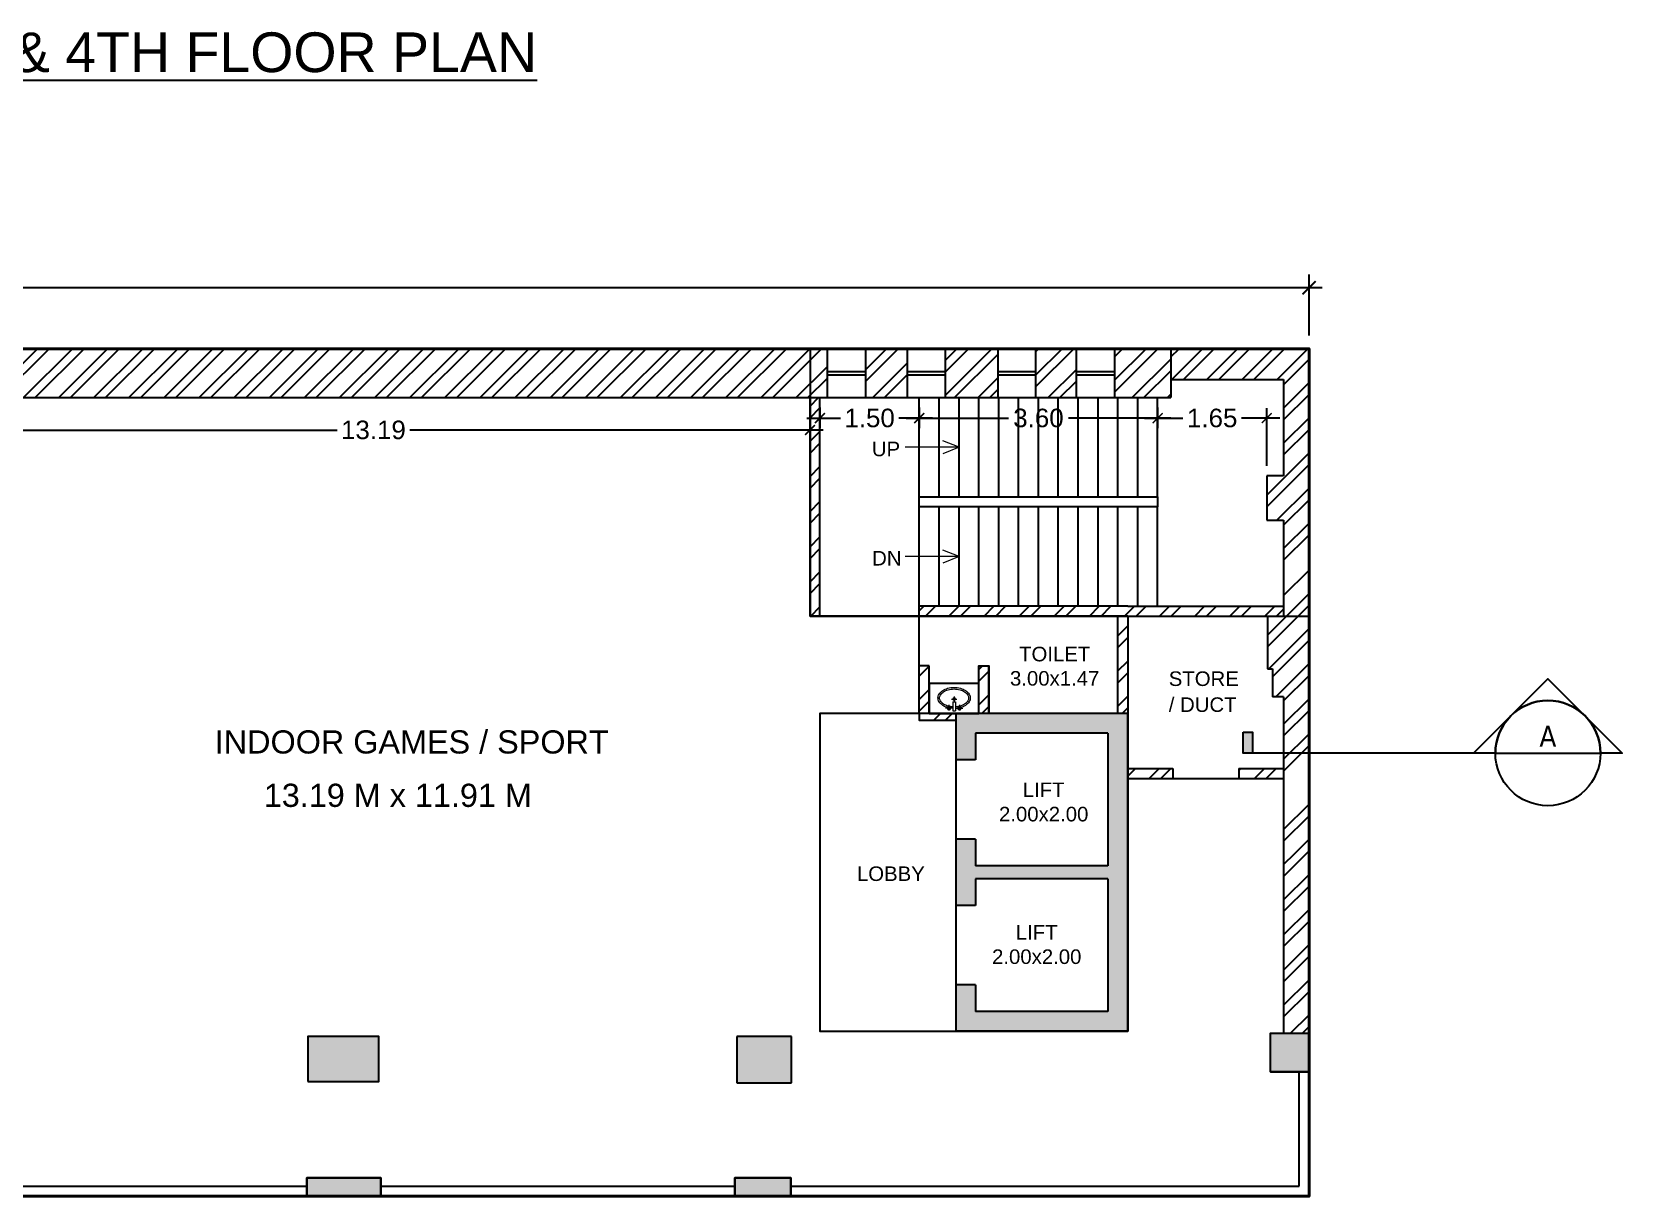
# Model space of a CAD drawing. Header units: millimetres. Extents: x -634016 to -633680, y -35980 to -35884.
# Drawn here: x -633935.61 to -633911.59, y -35936.52 to -35918.94 of the extents above; entities that cross this region are included whole.
import ezdxf
from ezdxf.enums import TextEntityAlignment as Align

# ---------------------------------------------------------------- set-up
doc = ezdxf.new("R2010")
doc.units = ezdxf.units.MM
doc.header["$LTSCALE"] = 200
doc.header["$MEASUREMENT"] = 0
doc.header["$PDMODE"] = 3
doc.layers.get('0').update_dxf_attribs({"linetype": 'CONTINUOUS'})
doc.layers.get('DEFPOINTS').update_dxf_attribs({"color": 11, "linetype": 'CONTINUOUS'})
for name, color, linetype in [('00 PRO', 3, 'CONTINUOUS'), ('A-730-Furniture', 8, 'CONTINUOUS'), ('COL', 253, 'CONTINUOUS'), ('FUR', 7, 'CONTINUOUS'), ('Section Line', 6, 'CONTINUOUS'), ('STAIR', 252, 'CONTINUOUS'), ('Wall', 7, 'CONTINUOUS'), ('WIN', 160, 'CONTINUOUS')]:
    doc.layers.add(name, color=color, linetype=linetype)
for name, color, linetype, lineweight in [('DIM', 11, 'CONTINUOUS', 25), ('Fixture', 8, 'CONTINUOUS', 15), ('LEGEND', 3, 'CONTINUOUS', 25), ('Text', 7, 'CONTINUOUS', 100)]:
    doc.layers.add(name, color=color, linetype=linetype, lineweight=lineweight)
doc.styles.add('Arial', font='arial.ttf')
doc.styles.add('style1', font='arial.ttf', dxfattribs={"height": 6})
doc.styles.add('Tahoma', font='tahoma.ttf')
doc.dimstyles.new('Copy of STANDARD', dxfattribs={"dimtxt": 0.4, "dimasz": 0.2, "dimexe": 0.2, "dimexo": 0.2, "dimgap": 0.09, "dimtad": 0, "dimzin": 0, "dimdsep": 46, "dimtxsty": 'Arial', "dimblk": 'ARCHTICK', "dimcen": 0.09, "dimdle": 0.2, "dimclrd": 253, "dimclre": 253, "dimclrt": 7, "dimadec": 0, "dimazin": 0, "dimtfac": 1, "dimtofl": 0, "dimtmove": 0, "dimatfit": 3, "dimldrblk": 'ARCHTICK', "dimfxl": 0.18, "dimtolj": 1, "dimtzin": 0, "dimarcsym": 0})
pattern_1 = [(45, (1369.75666, 15.4453), (-0.26516504294, 0.26516504294), []), (45, (1369.93344, 15.4453), (-0.26516504294, 0.26516504294), [])]

# ---------------------------------------------------------------- blocks, each defined once
blk = doc.blocks.new('*U3')
blk.add_hatch(color=256).paths.add_polyline_path([(-1.8125, 0.125), (-1.7566, 0.125), (-1.7566, 0), (-1.8125, 0)])
at = {"color": 1, "true_color": 0xff0000}
blk.add_line((-0.3125, 0), (-1.8125, 0), dxfattribs=at)
blk.add_line((-0.3125, 0), (0.3125, 0))
blk.add_lwpolyline([(-0.3125, 0), (-0.4419, 0), (0, 0.4419), (0.4419, 0), (0.3125, 0, 1)], format="xyb", close=True, dxfattribs=at)
blk.add_lwpolyline([(-1.8125, 0.125), (-1.7566, 0.125), (-1.7566, 0), (-1.8125, 0)], close=True, dxfattribs=at)
blk.add_circle((0, 0), 0.3125, dxfattribs=at)
at = {"style": 'Tahoma', "flags": 8}
blk.add_attdef('VIEWNUMBER', text='', height=0.125, dxfattribs=at).set_placement((0, 0), align=Align.BOTTOM_CENTER)
blk.add_attdef('SHEETNUMBER', text='', height=0.125, dxfattribs=at).set_placement((0, -0.0625), align=Align.TOP_CENTER)
blk = doc.blocks.new('_ArchTick')
at = {"color": 0, "linetype": 'ByBlock', "const_width": 0.15}
blk.add_lwpolyline([(-0.5, -0.5), (0.5, 0.5)], dxfattribs=at)
blk = doc.blocks.new('*D201')
at = {"layer": 'DEFPOINTS', "color": 0, "transparency": 16777216}
for p in [(-633958.23, -35922.804), (-633958.23, -35923.155), (-633916.317, -35923.726)]:
    blk.add_point(p, dxfattribs=at)
at = {"layer": 'DIM', "color": 253, "lineweight": -2, "transparency": 16777216}
for p, q in [((-633958.43, -35922.804), (-633938.008, -35922.804)), ((-633958.23, -35922.955), (-633958.23, -35922.604)), ((-633916.117, -35922.804), (-633936.539, -35922.804)), ((-633916.317, -35923.526), (-633916.317, -35922.604))]:
    blk.add_line(p, q, dxfattribs=at)
at = {"layer": 'DIM', "color": 253, "lineweight": -2, "transparency": 16777216, "xscale": 0.2, "yscale": 0.2, "zscale": 0.2, "rotation": 180}
blk.add_blockref('_ArchTick', (-633958.23, -35922.804), dxfattribs=at)
at = {"layer": 'DIM', "color": 253, "lineweight": -2, "transparency": 16777216, "xscale": 0.2, "yscale": 0.2, "zscale": 0.2}
blk.add_blockref('_ArchTick', (-633916.317, -35922.804), dxfattribs=at)
at = {"layer": 'DIM', "color": 7, "transparency": 16777216, "insert": (-633937.274, -35922.804), "char_height": 0.4, "attachment_point": 5, "style": 'Arial'}
blk.add_mtext('\\A1;41.91', dxfattribs=at)
blk = doc.blocks.new('*D211')
at = {"layer": 'DEFPOINTS', "color": 0, "transparency": 16777216}
for p in [(-633922.204, -35924.464), (-633918.604, -35924.464), (-633918.604, -35924.773)]:
    blk.add_point(p, dxfattribs=at)
at = {"layer": 'DIM', "color": 253, "lineweight": -2, "transparency": 16777216}
for p, q in [((-633922.204, -35924.614), (-633922.204, -35924.923)), ((-633918.604, -35924.614), (-633918.604, -35924.923)), ((-633922.404, -35924.773), (-633920.857, -35924.773)), ((-633918.404, -35924.773), (-633919.951, -35924.773))]:
    blk.add_line(p, q, dxfattribs=at)
at = {"layer": 'DIM', "color": 253, "lineweight": -2, "transparency": 16777216, "xscale": 0.15, "yscale": 0.15, "zscale": 0.15, "rotation": 180}
blk.add_blockref('_ArchTick', (-633922.204, -35924.773), dxfattribs=at)
at = {"layer": 'DIM', "color": 253, "lineweight": -2, "transparency": 16777216, "xscale": 0.15, "yscale": 0.15, "zscale": 0.15}
blk.add_blockref('_ArchTick', (-633918.604, -35924.773), dxfattribs=at)
at = {"layer": 'DIM', "color": 7, "transparency": 16777216, "insert": (-633920.404, -35924.773), "char_height": 0.28, "attachment_point": 5, "style": 'Arial'}
blk.add_mtext('\\A1;3.60', dxfattribs=at)
blk = doc.blocks.new('*D212')
at = {"layer": 'DEFPOINTS', "color": 0, "transparency": 16777216}
for p in [(-633923.704, -35924.464), (-633922.204, -35924.464), (-633922.204, -35924.773)]:
    blk.add_point(p, dxfattribs=at)
at = {"layer": 'DIM', "color": 253, "lineweight": -2, "transparency": 16777216}
for p, q in [((-633923.704, -35924.614), (-633923.704, -35924.923)), ((-633922.204, -35924.614), (-633922.204, -35924.923)), ((-633923.904, -35924.773), (-633923.394, -35924.773)), ((-633922.004, -35924.773), (-633922.514, -35924.773))]:
    blk.add_line(p, q, dxfattribs=at)
at = {"layer": 'DIM', "color": 253, "lineweight": -2, "transparency": 16777216, "xscale": 0.15, "yscale": 0.15, "zscale": 0.15, "rotation": 180}
blk.add_blockref('_ArchTick', (-633923.704, -35924.773), dxfattribs=at)
at = {"layer": 'DIM', "color": 253, "lineweight": -2, "transparency": 16777216, "xscale": 0.15, "yscale": 0.15, "zscale": 0.15}
blk.add_blockref('_ArchTick', (-633922.204, -35924.773), dxfattribs=at)
at = {"layer": 'DIM', "color": 7, "transparency": 16777216, "insert": (-633922.954, -35924.773), "char_height": 0.28, "attachment_point": 5, "style": 'Arial'}
blk.add_mtext('\\A1;1.50', dxfattribs=at)
blk = doc.blocks.new('*D213')
at = {"layer": 'DEFPOINTS', "color": 0, "transparency": 16777216}
for p in [(-633918.604, -35924.464), (-633918.604, -35924.773), (-633916.957, -35925.645)]:
    blk.add_point(p, dxfattribs=at)
at = {"layer": 'DIM', "color": 253, "lineweight": -2, "transparency": 16777216}
for p, q in [((-633918.604, -35924.614), (-633918.604, -35924.923)), ((-633916.957, -35925.495), (-633916.957, -35924.623)), ((-633918.804, -35924.773), (-633918.222, -35924.773)), ((-633916.757, -35924.773), (-633917.339, -35924.773))]:
    blk.add_line(p, q, dxfattribs=at)
at = {"layer": 'DIM', "color": 253, "lineweight": -2, "transparency": 16777216, "xscale": 0.15, "yscale": 0.15, "zscale": 0.15, "rotation": 180}
blk.add_blockref('_ArchTick', (-633918.604, -35924.773), dxfattribs=at)
at = {"layer": 'DIM', "color": 253, "lineweight": -2, "transparency": 16777216, "xscale": 0.15, "yscale": 0.15, "zscale": 0.15}
blk.add_blockref('_ArchTick', (-633916.957, -35924.773), dxfattribs=at)
at = {"layer": 'DIM', "color": 7, "transparency": 16777216, "insert": (-633917.78, -35924.773), "char_height": 0.28, "attachment_point": 5, "style": 'Arial'}
blk.add_mtext('\\A1;1.65', dxfattribs=at)
blk = doc.blocks.new('*D217')
at = {"layer": 'DEFPOINTS', "color": 0, "transparency": 16777216}
for p in [(-633923.854, -35924.953), (-633923.854, -35924.953), (-633937.041, -35925.063)]:
    blk.add_point(p, dxfattribs=at)
at = {"layer": 'DIM', "color": 253, "lineweight": -2, "transparency": 16777216}
for p, q in [((-633937.241, -35924.953), (-633930.997, -35924.953)), ((-633937.041, -35924.913), (-633937.041, -35924.803)), ((-633923.654, -35924.953), (-633929.898, -35924.953))]:
    blk.add_line(p, q, dxfattribs=at)
at = {"layer": 'DIM', "color": 253, "lineweight": -2, "transparency": 16777216, "xscale": 0.15, "yscale": 0.15, "zscale": 0.15, "rotation": 180}
blk.add_blockref('_ArchTick', (-633937.041, -35924.953), dxfattribs=at)
at = {"layer": 'DIM', "color": 253, "lineweight": -2, "transparency": 16777216, "xscale": 0.15, "yscale": 0.15, "zscale": 0.15}
blk.add_blockref('_ArchTick', (-633923.854, -35924.953), dxfattribs=at)
at = {"layer": 'DIM', "color": 7, "transparency": 16777216, "insert": (-633930.448, -35924.953), "char_height": 0.28, "attachment_point": 5, "style": 'Arial'}
blk.add_mtext('\\A1;13.19', dxfattribs=at)
blk = doc.blocks.new('lift 2')
at = {"layer": 'COL'}
h = blk.add_hatch(color=256, dxfattribs=at)
h.dxf.hatch_style = 1
h.paths.add_polyline_path([(0, -4.8), (0, 0), (-2.6, 0), (-2.6, -0.7), (-2.3, -0.7), (-2.3, -0.3), (-0.3, -0.3), (-0.3, -2.3), (-2.3, -2.3), (-2.3, -1.9), (-2.6, -1.9), (-2.6, -2.9), (-2.3, -2.9), (-2.3, -2.5), (-0.3, -2.5), (-0.3, -4.5), (-2.3, -4.5), (-2.3, -4.1), (-2.6, -4.1), (-2.6, -4.8)])
for p, q in [((-2.6, 0), (-2.6, -0.7)), ((0, 0), (-2.6, 0)), ((0, 0), (0, -4.8)), ((-2.3, -0.3), (-2.3, -0.7)), ((-0.3, -0.3), (-2.3, -0.3)), ((-0.3, -0.3), (-0.3, -2.3)), ((-2.3, -0.7), (-2.6, -0.7)), ((-2.6, -1.9), (-2.6, -2.9)), ((-2.3, -1.9), (-2.6, -1.9)), ((-2.3, -1.9), (-2.3, -2.3)), ((-0.3, -2.3), (-2.3, -2.3)), ((-2.3, -2.5), (-2.3, -2.9)), ((-0.3, -2.5), (-2.3, -2.5)), ((-0.3, -2.5), (-0.3, -4.5)), ((-2.3, -2.9), (-2.6, -2.9)), ((-2.6, -4.1), (-2.6, -4.8)), ((-2.3, -4.1), (-2.6, -4.1)), ((-2.3, -4.1), (-2.3, -4.5)), ((-0.3, -4.5), (-2.3, -4.5)), ((0, -4.8), (-2.6, -4.8))]:
    blk.add_line(p, q)
at = {"layer": 'STAIR'}
for p, q in [((-2.6, -0.7), (-2.6, -1.9)), ((-2.6, -2.9), (-2.6, -4.1))]:
    blk.add_line(p, q, dxfattribs=at)
at = {"layer": 'Wall'}
blk.add_lwpolyline([(-2.6, 0), (-3.15, 0), (-3.15, -0.1), (-2.6, -0.1)], dxfattribs=at)
at = {"layer": 'LEGEND', "color": 7, "char_height": 0.22, "width": 3.24219, "attachment_point": 5, "style": 'style1'}
for s, insert in [('LIFT\\P2.00x2.00 ', (-1.271, -1.339)), ('LOBBY', (-3.579, -2.422)), ('LIFT\\P2.00x2.00 ', (-1.376, -3.492))]:
    blk.add_mtext(s, dxfattribs=dict(at, insert=insert))
blk = doc.blocks.new('RYYY')
at = {"layer": 'Fixture'}
for p, q in [((3718304, 523555), (3718215, 523555)), ((3718260, 523595), (3718260, 523517)), ((3718238, 523401), (3718113, 523401)), ((3718170, 523458), (3718170, 523360)), ((3718282, 523506), (3718238, 523506)), ((3718238, 523506), (3718238, 523355)), ((3718282, 523355), (3718238, 523355)), ((3718282, 523506), (3718282, 523355)), ((3718282, 523401), (3718407, 523401)), ((3718350, 523458), (3718350, 523360))]:
    blk.add_line(p, q, dxfattribs=at)
for centre, radius in [((3718260, 523555), 22.3), ((3718171, 523401), 31.2), ((3718171, 523401), 22.3), ((3718349, 523401), 31.2), ((3718349, 523401), 22.3)]:
    blk.add_circle(centre, radius, dxfattribs=at)
for centre, radius, start, end in [((3718106, 523573, -267), 120, 147.5924, 180), ((3718106, 523573, -267), 120, 180, 212.4076), ((3718181, 523526, -267), 208, 123.1246, 147.5924), ((3718106, 523573, -267), 92.4, 147.5924, 180), ((3718106, 523573, -267), 92.4, 180, 212.4076), ((3718181, 523526, -267), 180, 123.1246, 147.5924), ((3718230, 523451, -267), 297, 105.1243, 123.1246), ((3718230, 523451, -267), 270, 105.1243, 123.1246), ((3718262, 523333, -267), 420, 90, 105.1243), ((3718262, 523333, -267), 393, 90, 105.1243), ((3718262, 523333, -267), 420, 74.8757, 90), ((3718262, 523333, -267), 393, 74.8757, 90), ((3718294, 523451, -267), 270, 56.8754, 74.8757), ((3718294, 523451, -267), 297, 56.8754, 74.8757), ((3718342, 523526, -267), 180, 32.4076, 56.8754), ((3718342, 523526, -267), 208, 32.4076, 56.8754), ((3718417, 523573, -267), 92.4, 0, 32.4076), ((3718417, 523573, -267), 92.4, 327.5924, 0), ((3718417, 523573, -267), 120, 0, 32.4076), ((3718417, 523573, -267), 120, 327.5924, 0), ((3718181, 523620, -267), 208, 212.4076, 236.8754), ((3718181, 523620, -267), 180, 212.4076, 236.8754), ((3718230, 523695, -267), 297, 236.8754, 254.8757), ((3718230, 523695, -267), 270, 236.8754, 254.8757), ((3718262, 523814, -267), 420, 254.8757, 266.7377), ((3718262, 523814, -267), 393, 254.8757, 266.9885), ((3718262, 523814, -267), 393, 273.0223, 285.1243), ((3718262, 523814, -267), 420, 272.8193, 285.1243), ((3718294, 523695, -267), 270, 285.1243, 303.1246), ((3718294, 523695, -267), 297, 285.1243, 303.1246), ((3718342, 523620, -267), 180, 303.1246, 327.5924), ((3718342, 523620, -267), 208, 303.1246, 327.5924)]:
    blk.add_arc(centre, radius, start, end, dxfattribs=at)

msp = doc.modelspace()

# ---------------------------------------------------------------- hatches: boundary and pattern name
h = msp.add_hatch()
h.set_pattern_fill('ANSI32', color=8, style=0)
h.set_pattern_definition([(45, (1751.47025, -163.62646), (-0.26516504294, 0.26516504294), []), (45, (1751.64703, -163.62646), (-0.26516504294, 0.26516504294), [])])
h.paths.add_polyline_path([(-633943.711, -35924.464), (-633923.592, -35924.464), (-633923.592, -35923.726), (-633943.861, -35923.726), (-633943.861, -35934.111), (-633944.208, -35934.111), (-633944.208, -35934.534), (-633943.229, -35934.534), (-633943.229, -35934.111), (-633943.711, -35934.111)])
h = msp.add_hatch()
h.set_pattern_fill('ANSI32', color=8, style=0)
h.set_pattern_definition(pattern_1)
h.paths.add_polyline_path([(-633918.404, -35923.726), (-633919.251, -35923.726), (-633919.251, -35924.464), (-633918.404, -35924.464)])
h = msp.add_hatch()
h.set_pattern_fill('ANSI32', color=8, style=0)
h.set_pattern_definition([(45, (1752.1808, -186.05923), (-0.26516504294, 0.26516504294), []), (45, (1752.35758, -186.05923), (-0.26516504294, 0.26516504294), [])])
h.paths.add_polyline_path([(-633923.704, -35924.464), (-633923.854, -35924.464), (-633923.854, -35927.764), (-633923.704, -35927.764)])
h = msp.add_hatch()
h.set_pattern_fill('ANSI32', color=8, style=0)
h.set_pattern_definition(pattern_1)
h.paths.add_polyline_path([(-633916.701, -35927.614), (-633922.204, -35927.614), (-633922.204, -35927.764), (-633916.701, -35927.764)])
h = msp.add_hatch()
h.set_pattern_fill('ANSI32', color=8, style=0)
h.set_pattern_definition([(45, (186.25798, 15.4453), (-0.26516504294, 0.26516504294), []), (45, (186.43475, 15.4453), (-0.26516504294, 0.26516504294), [])])
h.paths.add_polyline_path([(-633921.154, -35929.232), (-633921.304, -35929.232), (-633921.304, -35928.514), (-633921.154, -35928.514)])
h.paths.add_polyline_path([(-633919.054, -35929.232), (-633919.204, -35929.232), (-633919.204, -35927.764), (-633919.054, -35927.764)])
h = msp.add_hatch()
h.set_pattern_fill('ANSI32', color=8, style=0)
h.set_pattern_definition([(45, (246.2674, 15.4453), (-0.26516504294, 0.26516504294), []), (45, (246.44418, 15.4453), (-0.26516504294, 0.26516504294), [])])
h.paths.add_polyline_path([(-633921.654, -35929.232), (-633922.054, -35929.232), (-633922.204, -35929.232), (-633922.204, -35929.332), (-633921.654, -35929.332)])
h.paths.add_polyline_path([(-633922.054, -35928.782), (-633922.054, -35928.514), (-633922.204, -35928.514), (-633922.204, -35929.232), (-633922.054, -35929.232)])
h = msp.add_hatch()
h.set_pattern_fill('ANSI32', color=8, style=0)
h.set_pattern_definition([(45, (1369.75666, -23.9692), (-0.26516504294, 0.26516504294), []), (45, (1369.93344, -23.9692), (-0.26516504294, 0.26516504294), [])])
h.paths.add_polyline_path([(-633918.377, -35930.064), (-633919.054, -35930.064), (-633919.054, -35930.214), (-633918.377, -35930.214)])
h.paths.add_polyline_path([(-633916.701, -35930.064), (-633917.377, -35930.064), (-633917.377, -35930.214), (-633916.701, -35930.214), (-633916.701, -35930.163)])

# ---------------------------------------------------------------- linework, layer by layer
at = {"color": 8}
for p, q in [((-633923.011, -35924.037), (-633922.699, -35923.726)), ((-633923.011, -35924.214), (-633922.522, -35923.726)), ((-633921.81, -35923.897), (-633921.639, -35923.726)), ((-633921.81, -35924.428), (-633921.108, -35923.726)), ((-633921.81, -35924.074), (-633921.462, -35923.726)), ((-633920.442, -35924.12), (-633920.048, -35923.726)), ((-633920.442, -35923.766), (-633920.401, -35923.726)), ((-633920.442, -35924.297), (-633919.871, -35923.726)), ((-633918.404, -35923.85), (-633918.28, -35923.726)), ((-633918.389, -35924.189), (-633917.926, -35923.726)), ((-633918.212, -35924.189), (-633917.749, -35923.726)), ((-633917.859, -35924.189), (-633917.396, -35923.726)), ((-633917.682, -35924.189), (-633917.219, -35923.726)), ((-633917.328, -35924.189), (-633916.866, -35923.726)), ((-633917.151, -35924.189), (-633916.689, -35923.726)), ((-633916.798, -35924.189), (-633916.335, -35923.726)), ((-633922.907, -35924.464), (-633922.381, -35923.938)), ((-633921.67, -35924.464), (-633921.013, -35923.807)), ((-633916.701, -35924.269), (-633916.317, -35923.885)), ((-633922.73, -35924.464), (-633922.381, -35924.115)), ((-633921.316, -35924.464), (-633921.013, -35924.161)), ((-633920.256, -35924.464), (-633919.831, -35924.04)), ((-633920.079, -35924.464), (-633919.831, -35924.217)), ((-633916.701, -35924.622), (-633916.317, -35924.238)), ((-633921.139, -35924.464), (-633921.013, -35924.337)), ((-633916.701, -35924.799), (-633916.317, -35924.415)), ((-633916.701, -35925.152), (-633916.317, -35924.769)), ((-633916.701, -35925.329), (-633916.317, -35924.945)), ((-633916.957, -35925.939), (-633916.317, -35925.299)), ((-633916.957, -35926.115), (-633916.317, -35925.476)), ((-633916.803, -35926.315), (-633916.317, -35925.829)), ((-633916.701, -35926.39), (-633916.317, -35926.006)), ((-633916.701, -35926.743), (-633916.317, -35926.36)), ((-633916.701, -35926.92), (-633916.317, -35926.536)), ((-633916.701, -35927.451), (-633916.317, -35927.067)), ((-633916.947, -35928.05), (-633916.317, -35927.42)), ((-633916.947, -35928.227), (-633916.317, -35927.597)), ((-633916.926, -35928.559), (-633916.317, -35927.951)), ((-633916.869, -35928.679), (-633916.317, -35928.127)), ((-633916.819, -35928.982), (-633916.317, -35928.481)), ((-633916.701, -35929.042), (-633916.317, -35928.658)), ((-633916.701, -35929.395), (-633916.317, -35929.011)), ((-633916.701, -35929.572), (-633916.317, -35929.188)), ((-633916.701, -35929.925), (-633916.317, -35929.542)), ((-633916.701, -35930.102), (-633916.317, -35929.718)), ((-633916.701, -35930.986), (-633916.317, -35930.602)), ((-633916.701, -35931.163), (-633916.317, -35930.779)), ((-633916.533, -35931.348), (-633916.317, -35931.133)), ((-633916.701, -35931.516), (-633916.533, -35931.348)), ((-633916.701, -35931.693), (-633916.356, -35931.348)), ((-633916.356, -35931.348), (-633916.317, -35931.309)), ((-633916.701, -35932.047), (-633916.317, -35931.663)), ((-633916.701, -35932.224), (-633916.317, -35931.84)), ((-633916.701, -35932.577), (-633916.317, -35932.193)), ((-633916.701, -35932.754), (-633916.317, -35932.37)), ((-633916.701, -35933.107), (-633916.317, -35932.724)), ((-633916.701, -35933.284), (-633916.317, -35932.9)), ((-633916.701, -35933.638), (-633916.317, -35933.254)), ((-633916.701, -35933.815), (-633916.317, -35933.431)), ((-633916.595, -35934.061), (-633916.317, -35933.784)), ((-633916.418, -35934.061), (-633916.317, -35933.961))]:
    msp.add_line(p, q, dxfattribs=at)
for p, q in [((-633919.054, -35927.614), (-633922.204, -35927.614)), ((-633922.204, -35927.764), (-633922.204, -35927.614)), ((-633919.054, -35927.764), (-633922.204, -35927.764)), ((-633922.054, -35928.514), (-633922.204, -35928.514)), ((-633922.204, -35929.232), (-633922.204, -35928.514)), ((-633922.054, -35929.232), (-633922.054, -35928.514)), ((-633921.304, -35929.232), (-633921.304, -35928.514)), ((-633921.304, -35928.514), (-633921.154, -35928.514)), ((-633921.154, -35929.232), (-633921.154, -35928.514))]:
    msp.add_line(p, q)
for points in [[(-633918.604, -35925.964), (-633918.604, -35926.114), (-633922.204, -35926.114), (-633922.204, -35925.964)], [(-633919.054, -35929.232), (-633919.204, -35929.232), (-633919.204, -35927.764), (-633919.054, -35927.764)], [(-633921.154, -35929.232), (-633921.304, -35929.232), (-633921.304, -35928.514), (-633921.154, -35928.514)]]:
    msp.add_lwpolyline(points, close=True)
at = {"layer": '00 PRO', "lineweight": 40}
msp.add_lwpolyline([(-633958.23, -35923.155), (-633958.23, -35934.071), (-633957.856, -35934.071), (-633957.856, -35936.357), (-633944.272, -35936.357), (-633944.272, -35936.522), (-633916.317, -35936.522), (-633916.317, -35934.809), (-633916.317, -35934.809), (-633916.317, -35934.642), (-633916.317, -35934.642), (-633916.317, -35934.642), (-633916.317, -35934.642), (-633916.317, -35925.98), (-633916.317, -35923.726), (-633943.711, -35923.726), (-633943.711, -35923.155), (-633958.23, -35923.155)], dxfattribs=at)
at = {"layer": 'COL'}
for p, q in [((-633918.377, -35930.214), (-633917.377, -35930.214)), ((-633916.898, -35934.642), (-633916.898, -35934.061)), ((-633916.898, -35934.061), (-633916.75, -35934.061)), ((-633916.898, -35934.642), (-633916.317, -35934.642)), ((-633931.456, -35936.247), (-633931.456, -35936.522)), ((-633930.334, -35936.247), (-633930.334, -35936.522)), ((-633924.989, -35936.247), (-633924.989, -35936.522)), ((-633924.143, -35936.247), (-633924.143, -35936.522))]:
    msp.add_line(p, q, dxfattribs=at)
for points in [[(-633931.437, -35934.79), (-633930.364, -35934.79), (-633930.364, -35934.111), (-633931.437, -35934.111)], [(-633916.898, -35934.061), (-633916.317, -35934.061), (-633916.317, -35934.642), (-633916.898, -35934.642)], [(-633931.456, -35936.522), (-633930.334, -35936.522), (-633930.334, -35936.247), (-633931.456, -35936.247)], [(-633924.989, -35936.522), (-633924.143, -35936.522), (-633924.143, -35936.247), (-633924.989, -35936.247)]]:
    msp.add_lwpolyline(points, close=True, dxfattribs=at)
for points in [[(-633931.437, -35934.111), (-633930.364, -35934.111), (-633931.437, -35934.79), (-633930.364, -35934.79)], [(-633924.133, -35934.809), (-633924.96, -35934.809), (-633924.133, -35934.111), (-633924.96, -35934.111)], [(-633916.898, -35934.061), (-633916.317, -35934.061), (-633916.898, -35934.642), (-633916.317, -35934.642)], [(-633931.456, -35936.247), (-633930.334, -35936.247), (-633931.456, -35936.522), (-633930.334, -35936.522)], [(-633924.989, -35936.247), (-633924.143, -35936.247), (-633924.989, -35936.522), (-633924.143, -35936.522)]]:
    msp.add_solid(points, dxfattribs=at)
at = {"layer": 'DEFPOINTS'}
for points in [[(-633916.317, -35923.726), (-633923.854, -35923.726), (-633923.854, -35927.764), (-633916.317, -35927.764)], [(-633919.054, -35929.232), (-633923.704, -35929.232), (-633923.704, -35934.032), (-633919.054, -35934.032)]]:
    msp.add_lwpolyline(points, close=True, dxfattribs=at)
at = {"layer": 'FUR'}
for p, q in [((-633916.467, -35936.372), (-633916.467, -35934.642)), ((-633916.317, -35936.522), (-633916.317, -35934.642)), ((-633937.741, -35936.522), (-633932.396, -35936.522)), ((-633936.801, -35936.372), (-633931.456, -35936.372)), ((-633936.801, -35936.522), (-633931.456, -35936.522)), ((-633930.334, -35936.372), (-633924.989, -35936.372)), ((-633930.334, -35936.522), (-633924.989, -35936.522)), ((-633924.143, -35936.372), (-633916.467, -35936.372)), ((-633924.143, -35936.522), (-633916.317, -35936.522))]:
    msp.add_line(p, q, dxfattribs=at)
msp.add_lwpolyline([(-633922.054, -35929.232), (-633921.304, -35929.232), (-633921.304, -35928.782), (-633922.054, -35928.782)], close=True, dxfattribs=at)
at = {"layer": 'STAIR'}
for p, q in [((-633922.204, -35927.764), (-633923.704, -35927.764)), ((-633922.204, -35928.514), (-633922.204, -35927.764))]:
    msp.add_line(p, q, dxfattribs=at)
for points in [[(-633922.204, -35927.614), (-633922.204, -35924.464)], [(-633921.904, -35925.964), (-633921.904, -35924.464)], [(-633921.604, -35925.964), (-633921.604, -35924.464)], [(-633921.304, -35925.964), (-633921.304, -35924.464)], [(-633921.004, -35925.964), (-633921.004, -35924.464)], [(-633920.704, -35925.964), (-633920.704, -35924.464)], [(-633920.404, -35925.964), (-633920.404, -35924.464)], [(-633920.104, -35925.964), (-633920.104, -35924.464)], [(-633919.804, -35925.964), (-633919.804, -35924.464)], [(-633919.504, -35925.964), (-633919.504, -35924.464)], [(-633919.204, -35925.964), (-633919.204, -35924.464)], [(-633918.904, -35925.964), (-633918.904, -35924.464)], [(-633918.604, -35925.964), (-633918.604, -35924.464)], [(-633921.904, -35927.614), (-633921.904, -35926.114)], [(-633921.604, -35927.614), (-633921.604, -35926.114)], [(-633921.304, -35927.614), (-633921.304, -35926.114)], [(-633921.004, -35927.614), (-633921.004, -35926.114)], [(-633920.704, -35927.614), (-633920.704, -35926.114)], [(-633920.404, -35927.614), (-633920.404, -35926.114)], [(-633920.104, -35927.614), (-633920.104, -35926.114)], [(-633919.804, -35927.614), (-633919.804, -35926.114)], [(-633919.504, -35927.614), (-633919.504, -35926.114)], [(-633919.204, -35927.614), (-633919.204, -35926.114)], [(-633918.904, -35927.614), (-633918.904, -35926.114)], [(-633918.604, -35927.614), (-633918.604, -35926.114)]]:
    msp.add_lwpolyline(points, dxfattribs=at)
at = {"layer": 'Text', "lineweight": 5}
for p, q in [((-633921.604, -35925.214), (-633922.416, -35925.214)), ((-633921.604, -35925.214), (-633921.85, -35925.116)), ((-633921.604, -35925.214), (-633921.85, -35925.313)), ((-633921.604, -35926.864), (-633922.416, -35926.864)), ((-633921.604, -35926.864), (-633921.85, -35926.766)), ((-633921.604, -35926.864), (-633921.85, -35926.963))]:
    msp.add_line(p, q, dxfattribs=at)
at = {"layer": 'Wall'}
for p, q in [((-633943.861, -35923.726), (-633923.592, -35923.726)), ((-633923.592, -35924.464), (-633923.592, -35923.726)), ((-633923.011, -35923.726), (-633922.381, -35923.726)), ((-633923.011, -35924.464), (-633923.011, -35923.726)), ((-633922.381, -35924.464), (-633922.381, -35923.726)), ((-633921.81, -35923.726), (-633921.013, -35923.726)), ((-633921.81, -35924.464), (-633921.81, -35923.726)), ((-633921.013, -35924.464), (-633921.013, -35923.726)), ((-633920.442, -35923.726), (-633919.831, -35923.726)), ((-633920.442, -35924.464), (-633920.442, -35923.726)), ((-633919.831, -35924.464), (-633919.831, -35923.726)), ((-633919.251, -35924.464), (-633919.251, -35923.726)), ((-633919.251, -35923.726), (-633918.404, -35923.726)), ((-633918.404, -35923.726), (-633916.317, -35923.726)), ((-633916.317, -35934.061), (-633916.317, -35923.726)), ((-633918.404, -35924.189), (-633916.701, -35924.189)), ((-633916.701, -35924.189), (-633916.701, -35925.645)), ((-633938.253, -35924.464), (-633931.953, -35924.464)), ((-633937.254, -35924.464), (-633923.592, -35924.464)), ((-633923.854, -35927.764), (-633923.854, -35924.464)), ((-633923.704, -35927.764), (-633923.704, -35924.464)), ((-633923.011, -35924.464), (-633922.381, -35924.464)), ((-633921.81, -35924.464), (-633921.013, -35924.464)), ((-633920.442, -35924.464), (-633919.831, -35924.464)), ((-633919.251, -35924.464), (-633918.404, -35924.464)), ((-633916.701, -35925.645), (-633916.957, -35925.645)), ((-633916.957, -35925.645), (-633916.957, -35926.315)), ((-633916.957, -35926.315), (-633916.701, -35926.315)), ((-633916.701, -35926.315), (-633916.701, -35927.764)), ((-633918.404, -35927.614), (-633916.701, -35927.614)), ((-633923.704, -35927.764), (-633923.854, -35927.764)), ((-633919.054, -35927.764), (-633916.701, -35927.764)), ((-633916.947, -35927.764), (-633916.947, -35928.559)), ((-633916.947, -35928.559), (-633916.869, -35928.559)), ((-633916.869, -35928.559), (-633916.869, -35928.982)), ((-633916.701, -35928.982), (-633916.869, -35928.982)), ((-633916.701, -35928.982), (-633916.701, -35930.163)), ((-633919.054, -35930.064), (-633918.377, -35930.064)), ((-633919.054, -35930.214), (-633918.377, -35930.214)), ((-633918.377, -35930.064), (-633918.377, -35930.214)), ((-633917.377, -35930.064), (-633916.701, -35930.064)), ((-633917.377, -35930.064), (-633917.377, -35930.214)), ((-633917.377, -35930.214), (-633916.701, -35930.214)), ((-633916.701, -35930.163), (-633916.701, -35934.061)), ((-633930.364, -35934.111), (-633931.437, -35934.111)), ((-633931.437, -35934.111), (-633931.437, -35934.79)), ((-633930.364, -35934.79), (-633930.364, -35934.111)), ((-633924.133, -35934.111), (-633924.96, -35934.111)), ((-633924.96, -35934.111), (-633924.96, -35934.809)), ((-633924.133, -35934.809), (-633924.133, -35934.111)), ((-633931.437, -35934.79), (-633930.364, -35934.79)), ((-633924.96, -35934.809), (-633924.133, -35934.809))]:
    msp.add_line(p, q, dxfattribs=at)
at = {"layer": 'Wall', "ltscale": 0.05}
for p, q in [((-633918.404, -35923.726), (-633918.404, -35924.464)), ((-633919.054, -35927.614), (-633918.404, -35927.614))]:
    msp.add_line(p, q, dxfattribs=at)
at = {"layer": 'Wall'}
for points in [[(-633916.317, -35934.642), (-633916.898, -35934.642), (-633916.898, -35934.061), (-633916.317, -35934.061)], [(-633930.334, -35936.522), (-633931.456, -35936.522), (-633931.456, -35936.247), (-633930.334, -35936.247)], [(-633924.143, -35936.522), (-633924.989, -35936.522), (-633924.989, -35936.247), (-633924.143, -35936.247)]]:
    msp.add_lwpolyline(points, close=True, dxfattribs=at)
at = {"layer": 'WIN'}
for p, q in [((-633923.592, -35923.726), (-633923.011, -35923.726)), ((-633923.592, -35923.726), (-633923.011, -35923.726)), ((-633922.381, -35923.726), (-633921.81, -35923.726)), ((-633921.013, -35923.726), (-633920.442, -35923.726)), ((-633919.831, -35923.726), (-633919.251, -35923.726)), ((-633923.592, -35924.07), (-633923.011, -35924.07)), ((-633923.592, -35924.12), (-633923.011, -35924.12)), ((-633922.381, -35924.07), (-633921.81, -35924.07)), ((-633922.381, -35924.12), (-633921.81, -35924.12)), ((-633921.013, -35924.07), (-633920.442, -35924.07)), ((-633921.013, -35924.12), (-633920.442, -35924.12)), ((-633919.831, -35924.07), (-633919.251, -35924.07)), ((-633919.831, -35924.12), (-633919.251, -35924.12)), ((-633923.592, -35924.464), (-633923.011, -35924.464)), ((-633922.381, -35924.464), (-633921.81, -35924.464)), ((-633921.013, -35924.464), (-633920.442, -35924.464)), ((-633919.831, -35924.464), (-633919.251, -35924.464))]:
    msp.add_line(p, q, dxfattribs=at)

# ---------------------------------------------------------------- block references
at = {"color": 1}
msp.add_blockref('lift 2', (-633919.054, -35929.232), dxfattribs=at)
at = {"layer": 'A-730-Furniture', "xscale": -0.0008863636363381825, "yscale": 0.0008863636363381825, "zscale": 0.0008863636363381825}
msp.add_blockref('RYYY', (-630625.946, -36393.075), dxfattribs=at)
at = {"layer": 'Section Line'}
ref = msp.add_blockref('*U3', (-633912.71, -35929.832), dxfattribs=dict(at, xscale=2.540000000037252, yscale=2.540000000037252, zscale=2.540000000037252))
ref.add_attrib('VIEWNUMBER', 'A', dxfattribs={"layer": '0', "height": 0.318, "style": 'Tahoma'}).set_placement((-633912.71, -35929.832), align=Align.BOTTOM_CENTER)

# ---------------------------------------------------------------- texts
at = {"layer": 'LEGEND', "color": 7, "style": 'style1'}
msp.add_text('%%UPROPOSED TYPICAL 3RD & 4TH FLOOR PLAN', height=0.6, dxfattribs=at).set_placement((-633937.245, -35919.249), align=Align.MIDDLE_CENTER)
for s, p in [('UP', (-633922.92, -35925.349)), ('DN', (-633922.916, -35926.999)), ('STORE', (-633918.436, -35928.818)), ('/ DUCT', (-633918.436, -35929.21))]:
    msp.add_text(s, height=0.22, dxfattribs=at).set_placement(p)
for s, insert, char_height, width, attachment_point in [('TOILET\\P3.00x1.47 ', (-633920.159, -35928.521), 0.22, 3.24219, 5), ('INDOOR GAMES / SPORT', (-633932.844, -35929.488), 0.35, 8.94938, 1), ('13.19 M x 11.91 M', (-633932.104, -35930.294), 0.35, 8.94938, 1)]:
    msp.add_mtext(s, dxfattribs=dict(at, insert=insert, char_height=char_height, width=width, attachment_point=attachment_point))

# ---------------------------------------------------------------- dimensions: what is measured, and where the dimension line sits
at = {"layer": 'DIM'}
dim = msp.add_linear_dim(base=(-633958.23, -35922.804), p1=(-633916.317, -35923.726), p2=(-633958.23, -35923.155), angle=180, dimstyle='Copy of STANDARD', dxfattribs=at)
dim.commit()
dim.dimension.update_dxf_attribs({"geometry": '*D201', "text_midpoint": (-633937.274, -35922.804)})
for base, p1, p2, picture, middle in [((-633922.204, -35924.773), (-633923.704, -35924.464), (-633922.204, -35924.464), '*D212', (-633922.954, -35924.773)), ((-633918.604, -35924.773), (-633922.204, -35924.464), (-633918.604, -35924.464), '*D211', (-633920.404, -35924.773)), ((-633918.604, -35924.773), (-633916.957, -35925.645), (-633918.604, -35924.464), '*D213', (-633917.78, -35924.773)), ((-633923.854, -35924.953), (-633937.041, -35925.063), (-633923.854, -35924.953), '*D217', (-633930.448, -35924.953))]:
    dim = msp.add_linear_dim(base=base, p1=p1, p2=p2, dimstyle='Copy of STANDARD', override={"dimtxt": 0.28, "dimasz": 0.15, "dimexe": 0.15, "dimexo": 0.15}, dxfattribs=at)
    dim.commit()
    dim.dimension.update_dxf_attribs({"geometry": picture, "text_midpoint": middle})

doc.saveas('drawing.dxf')
